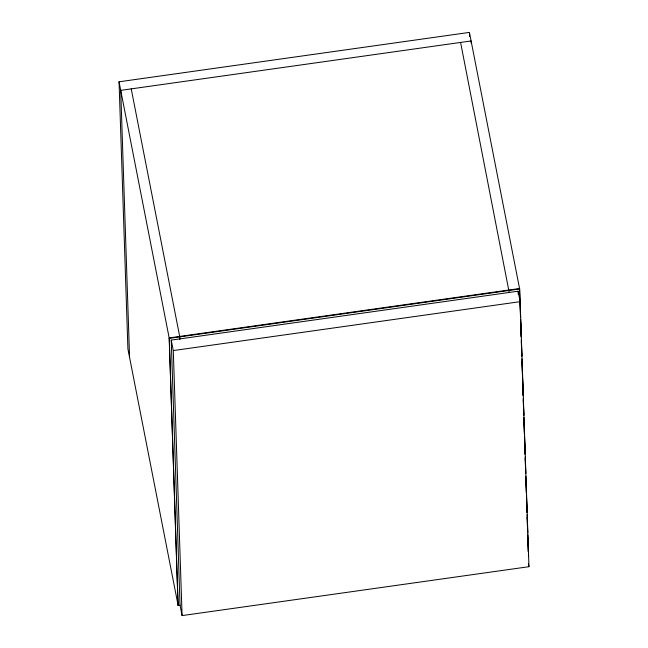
<?xml version="1.0" encoding="UTF-8"?>
<svg xmlns="http://www.w3.org/2000/svg" width="648" height="648" viewBox="0 0 648 648"><rect width="100%" height="100%" fill="white"/><g stroke="black" fill="none" stroke-linecap="round" stroke-linejoin="round"><path stroke-width="0.97" d="M180.031 605.143L182.08 615.6L528.954 566.692L520.166 301.66L518.116 291.203L171.242 340.111L180.031 605.143L178.127 605.467L127.907 348.891L119.046 81.802L469.427 32.4L519.647 288.984L520.587 317.309M178.127 605.467L169.266 338.386L519.647 288.984M182.08 615.6L173.283 350.568L520.166 301.66M460.59 42.436L509.207 292.491M528.42 555.595L528.509 556.073L528.444 554.048M528.395 563.841L528.954 566.692M131.228 88.873L179.78 336.903L179.869 339.544M171.242 340.111L173.283 350.568M119.046 81.802L169.266 338.386M520.652 319.334L521.227 336.531M521.324 339.568L521.867 355.752M521.964 358.79L522.539 375.986M522.604 378.011L523.171 395.207M523.276 398.245L523.843 415.441M523.908 417.466L524.483 434.67M524.548 436.687L525.123 453.892M525.22 456.921L525.755 473.113M525.86 476.142L526.395 492.334M526.492 495.372L527.067 512.568M527.132 514.593L527.739 532.802M527.804 534.827L528.371 552.023M519.955 300.648L519.558 288.506L169.177 337.908L178.03 604.997M520.028 302.673L520.498 316.832M520.66 321.894L521.17 337.065M521.3 341.115L521.802 356.295M521.972 361.349L522.442 375.516M522.612 380.57L523.114 395.75M523.244 399.792L523.754 414.971M523.916 420.025L524.386 434.192M524.556 439.247L525.058 454.426M525.196 458.476L525.698 473.648M525.868 478.71L526.338 492.869M526.5 497.931L526.97 512.09M527.14 517.153L527.642 532.324M527.812 537.386L528.282 551.545M518.116 291.203L518.214 294.241M471.169 42.979L471.104 40.954L120.722 90.356L129.576 357.445M469.46 33.413L469.565 36.45"/></g></svg>
